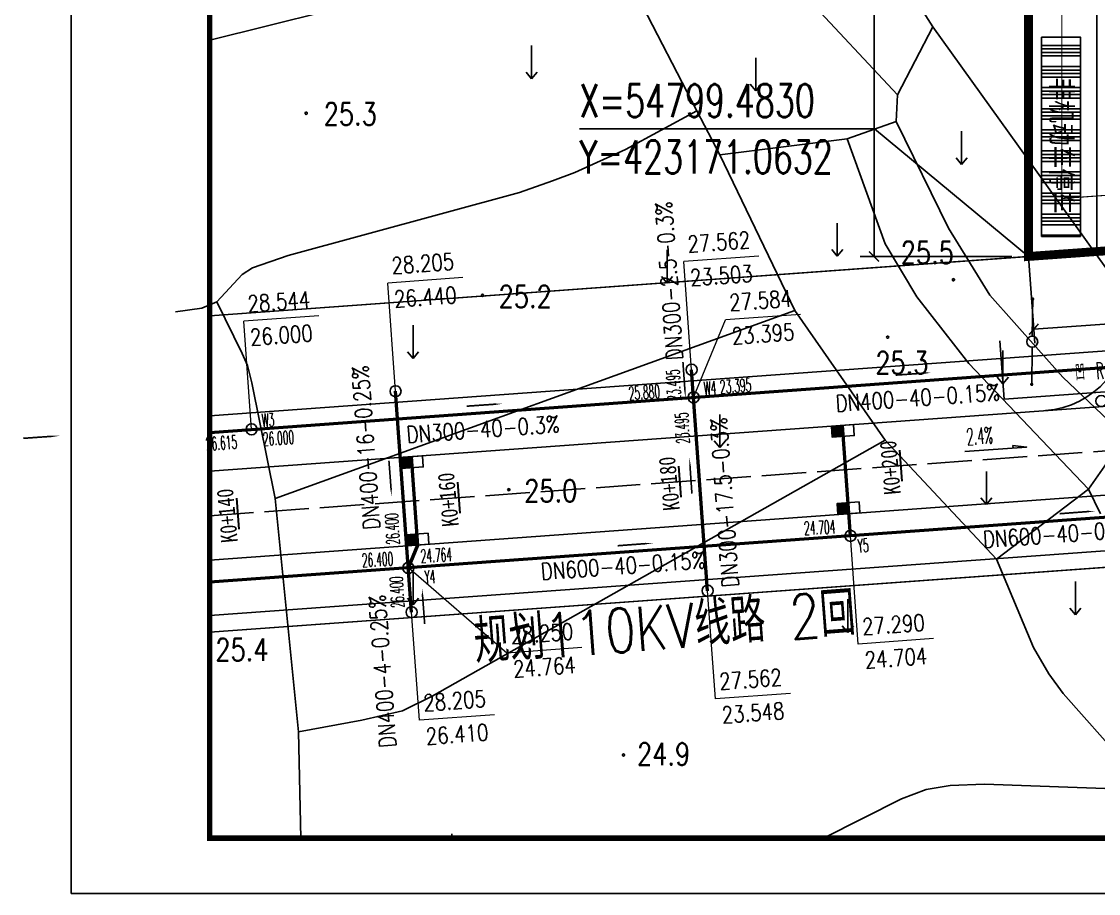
# Model space of a CAD drawing. Header units: millimetres. Extents: x 423080 to 423918, y 54742 to 55570.
# Drawn here: x 423080.2 to 423177.4, y 54742 to 54820.7 of the extents above; entities that cross this region are included whole.
import ezdxf
from ezdxf.enums import TextEntityAlignment as Align

# ---------------------------------------------------------------- set-up
doc = ezdxf.new("R2010")
doc.units = ezdxf.units.MM
doc.linetypes.add('ACAD_ISO10W100', pattern=[18, 12, -3, 0, -3])
doc.linetypes.add('X3', pattern=[5, 4, -1])
for name, color, linetype in [('0 - 填充', 251, 'Continuous'), ('0 - 建筑控制线', 40, 'Continuous'), ('0 - 规划--用地红线', 6, 'Continuous'), ('DIM_COOR', 171, 'Continuous'), ('PKNG-TSRP', 83, 'Continuous'), ('PUB_DIM', 171, 'Continuous'), ('PUB_TEXT', 7, 'Continuous'), ('TK', 4, 'Continuous'), ('地形图', 252, 'Continuous'), ('建设布局', 7, 'Continuous'), ('污水', 7, 'Continuous'), ('规划110kV线路', 255, 'Continuous'), ('道路网', 7, 'Continuous'), ('雨水', 7, 'Continuous'), ('高程设计数据', 7, 'Continuous')]:
    doc.layers.add(name, color=color, linetype=linetype)
doc.layers.add('0 - 已设计道路边线', color=140, linetype='Continuous', lineweight=50)
doc.styles.add('_TCH_DIM', font='SIMPLEX', dxfattribs={"bigfont": 'GBCBIG'})
doc.styles.add('HT', font='simhei.ttf', dxfattribs={"width": 0.8})
doc.styles.add('HZ', font='rs.shx', dxfattribs={"width": 0.8, "bigfont": 'hztxt.shx'})
doc.styles.add('ST_T3', font='', dxfattribs={"width": 0.6})
doc.styles.add('等线体', font='simhei.ttf')
doc.styles.get('ST_T3').set_extended_font_data('SimSun')
doc.linetypes.add('FENCELINE2', pattern='A,6.35,-2.54,[132,ltypeshp.shx,S=2.54,R=0,X=-2.54,Y=0],-2.54,25.4', length=36.83)
doc.dimstyles.new('_TCH_ARCH_M_M&&1', dxfattribs={"dimtxt": 1.75, "dimasz": 0.9, "dimexe": 1.25, "dimexo": 1.5, "dimgap": 0.5, "dimtad": 1, "dimzin": 0, "dimdsep": 46, "dimtxsty": 'ST_T3', "dimblk": 'ARCHTICK', "dimcen": 0.09, "dimclrt": 7, "dimazin": 2, "dimtfac": 1, "dimtix": 1, "dimtmove": 2, "dimatfit": 3, "dimfxl": 0, "dimtolj": 1, "dimtzin": 0, "dimarcsym": 0})

# ---------------------------------------------------------------- blocks, each defined once
blk = doc.blocks.new('dxing')
at = {"layer": '地形图', "color": 250, "linetype": 'Continuous'}
for p, q in [((421269.094, 54672.486, 26.29), (421278.404, 54654.426, 26.29)), ((421281.74, 54671.708, 26.29), (421296.514, 54655.896, 26.29)), ((421234.446, 54660.805, 25.93), (421253.859, 54665.664, 25.93)), ((421298.074, 54664.616, 26.29), (421299.714, 54662.016, 26.29)), ((421296.514, 54655.896, 26.2), (421299.714, 54662.016, 26.2)), ((421299.714, 54662.016, 26.29), (421316.159, 54639.077, 26.29)), ((421263.501, 54657.335), (421263.501, 54660.335)), ((421283.732, 54656.237), (421283.732, 54659.237)), ((421263.001, 54657.935), (421263.501, 54657.335)), ((421263.501, 54657.335), (421264.001, 54657.935)), ((421283.232, 54656.837), (421283.732, 54656.237)), ((421283.732, 54656.237), (421284.232, 54656.837)), ((421296.514, 54655.896, 26.29), (421296.414, 54653.466, 26.29)), ((421271.97, 54650.959, 25.31), (421278.404, 54654.426, 25.31)), ((421278.404, 54654.426, 26.29), (421280.484, 54650.466, 26.29)), ((421296.414, 54653.466, 26.11), (421291.994, 54651.896, 26.11)), ((421296.414, 54653.466, 26.29), (421301.117, 54643.85, 26.29)), ((421302.316, 54649.599), (421302.316, 54652.599)), ((421291.994, 54651.896, 26.11), (421280.484, 54650.466, 26.11)), ((421295.401, 54642.419, 24.93), (421291.994, 54651.896, 24.93)), ((421267.411, 54648.883, 25.31), (421271.97, 54650.959, 25.31)), ((421280.484, 54650.466, 26.29), (421287.264, 54636.426, 26.29)), ((421301.816, 54650.199), (421302.316, 54649.599)), ((421302.316, 54649.599), (421302.816, 54650.199)), ((421265.394, 54648.106, 25.31), (421267.411, 54648.883, 25.31)), ((421262.399, 54647.079, 25.31), (421265.394, 54648.106, 25.31)), ((421241.514, 54641.382, 25.31), (421262.399, 54647.079, 25.31)), ((421291.085, 54641.311), (421291.085, 54644.311)), ((421301.117, 54643.85, 26.29), (421304.864, 54637.806, 26.29)), ((421298.284, 54637.646, 24.93), (421295.401, 54642.419, 24.93)), ((421275.724, 54638.894), (421275.724, 54641.894)), ((421290.585, 54641.911), (421291.085, 54641.311)), ((421291.085, 54641.311), (421291.585, 54641.911)), ((421238.312, 54640.276, 25.31), (421241.514, 54641.382, 25.31)), ((421235.104, 54637.186, 25.31), (421237.374, 54639.666, 25.31)), ((421237.374, 54639.666, 25.31), (421238.312, 54640.276, 25.31)), ((421275.224, 54639.494), (421275.724, 54638.894)), ((421275.724, 54638.894), (421276.224, 54639.494)), ((421302.952, 54631.635, 24.93), (421298.284, 54637.646, 24.93)), ((421304.864, 54637.806, 26.29), (421311.434, 54630.396, 26.29)), ((421308.689, 54634.096, 24.27), (421308.727, 54637.596, 24.27)), ((421231.368, 54636.299, 25.31), (421233.745, 54636.625, 25.31)), ((421233.745, 54636.625, 25.31), (421235.104, 54637.186, 25.31)), ((421237.385, 54632.527, 25.31), (421235.104, 54637.186, 25.31)), ((421235.104, 54637.186, 25.31), (421235.104, 54637.186, 25.31)), ((421240.344, 54619.446, 25.31), (421287.264, 54636.426, 25.31)), ((421287.264, 54636.426, 26.29), (421295.424, 54624.706, 26.29)), ((421252.805, 54632.09), (421252.805, 54635.09)), ((421252.305, 54632.69), (421252.805, 54632.09)), ((421252.805, 54632.09), (421253.305, 54632.69)), ((421306.035, 54629.795), (421306.035, 54632.795)), ((421308.678, 54633.096, 24.27), (421308.634, 54629.597, 24.27)), ((421237.864, 54631.436, 25.31), (421237.385, 54632.527, 25.31)), ((421238.237, 54629.88, 25.31), (421237.864, 54631.436, 25.31)), ((421313.754, 54620.276, 24.93), (421302.952, 54631.635, 24.93)), ((421240.344, 54619.446, 25.31), (421238.237, 54629.88, 25.31)), ((421305.535, 54630.395), (421306.035, 54629.795)), ((421306.035, 54629.795), (421306.535, 54630.395)), ((421311.434, 54630.396, 26.29), (421315.576, 54626.47, 26.29)), ((421280.486, 54624.033), (421280.486, 54627.033)), ((421313.754, 54620.276, 25.3), (421317.324, 54625.406, 25.3)), ((421254.519, 54601.588, 25.49), (421295.424, 54624.706, 25.49)), ((421279.986, 54624.633), (421280.486, 54624.033)), ((421280.486, 54624.033), (421280.986, 54624.633)), ((421295.424, 54624.706, 26.29), (421305.454, 54613.966, 26.29)), ((421304.548, 54618.892), (421304.548, 54621.892)), ((421305.454, 54613.966, 25.3), (421313.754, 54620.276, 25.3)), ((421314.857, 54618.067, 24.93), (421313.754, 54620.276, 24.93)), ((421242.464, 54598.386, 25.31), (421240.344, 54619.446, 25.31)), ((421304.048, 54619.492), (421304.548, 54618.892)), ((421304.548, 54618.892), (421305.048, 54619.492)), ((421305.454, 54613.966, 26.29), (421308.8, 54606.004, 26.29)), ((421252.805, 54609.846), (421252.805, 54612.846)), ((421312.577, 54608.934), (421312.577, 54611.934)), ((421252.305, 54610.446), (421252.805, 54609.846)), ((421252.805, 54609.846), (421253.305, 54610.446)), ((421292.043, 54607.355), (421292.043, 54610.355)), ((421312.077, 54609.534), (421312.577, 54608.934)), ((421312.577, 54608.934), (421313.077, 54609.534)), ((421291.543, 54607.955), (421292.043, 54607.355)), ((421292.043, 54607.355), (421292.543, 54607.955)), ((421308.8, 54606.004, 26.29), (421310.184, 54603.606, 26.29)), ((421310.184, 54603.606, 26.29), (421311.474, 54601.852, 26.29)), ((421251.844, 54600.286, 25.49), (421254.519, 54601.588, 25.49)), ((421311.474, 54601.852, 26.29), (421319.194, 54593.126, 26.29)), ((421248.187, 54599.417, 25.49), (421251.844, 54600.286, 25.49)), ((421242.464, 54598.386, 25.49), (421248.187, 54599.417, 25.49)), ((421242.67, 54588.785, 25.31), (421242.464, 54598.386, 25.31)), ((421299.114, 54593.156, 25.09), (421296.894, 54592.334, 25.09)), ((421301.277, 54593.521, 25.09), (421299.114, 54593.156, 25.09)), ((421304.389, 54593.665, 25.09), (421301.277, 54593.521, 25.09)), ((421319.194, 54593.126, 25.09), (421304.389, 54593.665, 25.09)), ((421296.894, 54592.334, 25.09), (421289.854, 54588.785, 25.09)), ((421256.303, 54588.785), (421256.303, 54589.162))]:
    blk.add_line(p, q, dxfattribs=at)
at = {"layer": '地形图', "color": 250, "linetype": 'Continuous', "const_width": 0.15, "flags": 128}
for points in [[(421308.724, 54637.371, 1), (421308.726, 54637.521, 1)], [(421308.637, 54629.822, 1), (421308.635, 54629.672, 1)]]:
    blk.add_lwpolyline(points, format="xyb", close=True, dxfattribs=at)
at = {"layer": '地形图', "color": 250, "linetype": 'Continuous'}
for centre in [(421308.684, 54633.596, 25.97), (421314.924, 54628.236, 25.67)]:
    blk.add_circle(centre, 0.5, dxfattribs=at)
for centre, start_param, end_param in [((421243.155, 54654.219, 25.28), 5.497787, 8.63938), ((421243.155, 54654.219, 25.28), 2.356194, 5.497787), ((421301.569, 54639.189, 51.54), 5.497787, 8.63938), ((421301.569, 54639.189, 51.54), 2.356194, 5.497787), ((421259.069, 54637.78, 25.16), 5.497787, 8.63938), ((421259.069, 54637.78, 25.16), 2.356194, 5.497787), ((421295.636, 54634.006, 25.29), 5.497787, 8.63938), ((421295.636, 54634.006, 25.29), 2.356194, 5.497787), ((421261.439, 54620.235, 25.01), 5.497787, 8.63938), ((421261.439, 54620.235, 25.01), 2.356194, 5.497787), ((421271.798, 54596.283, 24.87), 5.497787, 8.63938), ((421271.798, 54596.283, 24.87), 2.356194, 5.497787)]:
    blk.add_ellipse(centre, major_axis=(0.0707, 0.0707), ratio=1, start_param=start_param, end_param=end_param, dxfattribs=at)
at = {"layer": '地形图', "color": 250, "linetype": 'Continuous', "style": 'HZ', "width": 0.8}
for s, p in [('25.3', (421247.137, 54654.152)), ('25.5', (421299.218, 54641.649, 51.99)), ('25.2', (421262.919, 54637.669)), ('25.3', (421296.922, 54631.697)), ('25.0', (421265.23, 54620.137)), ('25.4', (421237.357, 54605.795)), ('24.9', (421275.412, 54596.369))]:
    blk.add_text(s, height=2, dxfattribs=at).set_placement(p, align=Align.MIDDLE)
blk = doc.blocks.new('GeYuanFrame_05815532', base_point=(20.09, 4.53))
at = {"layer": 'TK'}
blk.add_lwpolyline([(20.09, 4.53), (20.09, 598.53), (861.09, 598.53), (861.09, 4.53)], close=True, dxfattribs=at)
at = {"layer": 'TK', "const_width": 1}
blk.add_lwpolyline([(45.09, 588.53), (851.09, 588.53), (851.09, 14.53), (45.09, 14.53)], close=True, dxfattribs=at)
blk = doc.blocks.new('_ArchTick')
at = {"color": 0, "linetype": 'ByBlock', "const_width": 0.15}
blk.add_lwpolyline([(-0.5, -0.5), (0.5, 0.5)], dxfattribs=at)
blk = doc.blocks.new('*D65')
at = {"layer": 'Defpoints', "color": 0}
for p in [(423353.443, 54813.787), (423353.998, 54806.132), (423170.985, 54800.568)]:
    blk.add_point(p, dxfattribs=at)
at = {"layer": 'PUB_DIM', "color": 0, "lineweight": -2}
for p, q in [((423353.551, 54812.291), (423354.088, 54804.885)), ((423171.539, 54792.912), (423353.998, 54806.132)), ((423171.093, 54799.072), (423171.63, 54791.666))]:
    blk.add_line(p, q, dxfattribs=at)
at = {"layer": 'PUB_DIM', "color": 0, "lineweight": -2, "xscale": 0.9, "yscale": 0.9, "zscale": 0.9}
for p, rotation in [((423353.998, 54806.132), 4.143874228569453), ((423171.539, 54792.912), 184.1438742285695)]:
    blk.add_blockref('_ArchTick', p, dxfattribs=dict(at, rotation=rotation))
at = {"layer": 'PUB_DIM', "color": 7, "insert": (423262.669, 54800.893), "char_height": 1.75, "attachment_point": 5, "rotation": 4.14387, "style": 'ST_T3'}
blk.add_mtext('\\A1;182.94', dxfattribs=at)
blk = doc.blocks.new('*D66')
at = {"layer": 'Defpoints', "color": 0}
for p in [(423157.122, 54998.746), (423171.063, 54998.746), (423171.063, 54799.483)]:
    blk.add_point(p, dxfattribs=at)
at = {"layer": 'PUB_DIM', "color": 0, "lineweight": -2}
for p, q in [((423169.563, 54998.746), (423155.872, 54998.746)), ((423157.122, 54799.483), (423157.122, 54998.746)), ((423169.563, 54799.483), (423155.872, 54799.483))]:
    blk.add_line(p, q, dxfattribs=at)
at = {"layer": 'PUB_DIM', "color": 0, "lineweight": -2, "xscale": 0.9, "yscale": 0.9, "zscale": 0.9}
for p, rotation in [((423157.122, 54998.746), 90), ((423157.122, 54799.483), 270)]:
    blk.add_blockref('_ArchTick', p, dxfattribs=dict(at, rotation=rotation))
at = {"layer": 'PUB_DIM', "color": 7, "insert": (423155.747, 54899.114), "char_height": 1.75, "attachment_point": 5, "rotation": 90, "style": 'ST_T3'}
blk.add_mtext('\\A1;199.26', dxfattribs=at)

msp = doc.modelspace()

# ---------------------------------------------------------------- hatches: boundary and pattern name
at = {"layer": '0 - 填充'}
h = msp.add_hatch(dxfattribs=at)
h.set_pattern_fill('ANSI34', color=256, scale=0.2, angle=-45, style=0)
h.set_pattern_definition([(360, (367934.9792, 475623.5127), (7e-16, 1.905), []), (360, (367935.2967, 475623.1952), (7e-16, 1.905), []), (360, (367935.6142, 475622.8777), (7e-16, 1.905), []), (360, (367935.9317, 475622.5602), (7e-16, 1.905), [])])
h.paths.add_polyline_path([(423175.749, 54819.292), (423172.25, 54819.292), (423172.25, 54801.292), (423175.75, 54801.292)])
at = {"layer": '雨水', "linetype": 'Continuous'}
for points in [[(423153.347, 54783.164), (423153.275, 54784.161), (423154.272, 54784.233), (423154.345, 54783.236)], [(423114.444, 54780.34), (423114.372, 54781.337), (423115.369, 54781.409), (423115.441, 54780.412)], [(423153.853, 54776.182), (423153.781, 54777.18), (423154.778, 54777.252), (423154.85, 54776.255)], [(423114.95, 54773.359), (423114.878, 54774.356), (423115.875, 54774.428), (423115.947, 54773.431)]]:
    msp.add_hatch(color=5, dxfattribs=at).paths.add_polyline_path(points)

# ---------------------------------------------------------------- linework, layer by layer
at = {"layer": '0 - 已设计道路边线', "color": 5, "lineweight": -2}
msp.add_line((423177.245, 54833.355), (423177.245, 54799.931), dxfattribs=at)
msp.add_arc((423172.031, 54793.542), 8, 274.14385, 4.13693, dxfattribs=at)
at = {"layer": '0 - 建筑控制线', "linetype": 'FENCELINE2', "ltscale": 0.1, "const_width": 0.2}
msp.add_lwpolyline([(423179.577, 54800.1), (423171.063, 54799.483), (423171.063, 54998.746), (423353.522, 54998.746), (423353.523, 54812.702), (423314.007, 54809.839)], dxfattribs=at)
at = {"layer": '0 - 规划--用地红线', "color": 6, "linetype": 'ACAD_ISO10W100', "ltscale": 0.5, "const_width": 0.8}
msp.add_lwpolyline([(423171.063, 54998.746), (423353.522, 54998.746), (423353.522, 54812.702), (423171.063, 54799.483)], close=True, dxfattribs=at)
at = {"layer": '0 - 规划--用地红线', "color": 1, "linetype": 'ACAD_ISO10W100', "ltscale": 0.5, "const_width": 0.1}
msp.add_lwpolyline([(423174.063, 54995.746), (423350.522, 54995.746), (423350.522, 54817.498), (423174.063, 54804.713)], close=True, dxfattribs=at)
at = {"layer": 'DIM_COOR', "color": 3}
for p, q in [((423157.15, 54811.013), (423130.53, 54811.013)), ((423171.063, 54799.483), (423157.15, 54811.013))]:
    msp.add_line(p, q, dxfattribs=at)
at = {"layer": 'PKNG-TSRP'}
msp.add_lwpolyline([(423172.25, 54819.292), (423175.749, 54819.292), (423175.75, 54801.292), (423172.25, 54801.292)], close=True, dxfattribs=at)
at = {"layer": '建设布局', "color": 1, "linetype": 'Continuous', "flags": 128}
for points in [[(423097.162, 54998.746), (423353.522, 54998.746), (423353.522, 54812.702), (423097.162, 54794.129)], [(423097.162, 54998.746), (423171.063, 54998.746), (423171.063, 54799.483), (423097.162, 54794.129)], [(423097.162, 54998.746), (423171.063, 54998.746), (423171.063, 54799.483), (423097.162, 54794.129)], [(423097.162, 54765.554), (423213.672, 54773.995), (423215.63, 54746.978)]]:
    msp.add_lwpolyline(points, dxfattribs=at)
at = {"layer": '污水', "color": 243, "linetype": 'Continuous', "lineweight": 50}
for p, q in [((423097.162, 54783.601), (423465.162, 54810.263)), ((423142.099, 54769.311), (423140.654, 54789.259))]:
    msp.add_line(p, q, dxfattribs=at)
at = {"layer": '污水', "color": 243, "linetype": 'Continuous', "lineweight": 13}
for p, q in [((423146.716, 54799.509), (423139.946, 54799.024)), ((423140.654, 54789.259), (423139.946, 54799.024)), ((423107.001, 54794.125), (423100.232, 54793.64)), ((423150.48, 54794.236), (423143.711, 54793.751)), ((423100.939, 54783.875), (423100.232, 54793.64)), ((423140.834, 54786.765), (423143.711, 54793.751)), ((423142.806, 54759.546), (423142.099, 54769.311)), ((423149.576, 54760.032), (423142.806, 54759.546))]:
    msp.add_line(p, q, dxfattribs=at)
at = {"layer": '污水', "color": 243, "linetype": 'Continuous', "flags": 128}
for points in [[(423140.105, 54786.68, 0, 0.3, 0), (423139.996, 54788.235, 0.15, 0.15, 0), (423139.876, 54789.951, 0.15, 0.15, 0)], [(423162.343, 54789, 0, 0.3, 0), (423160.788, 54788.891, 0.15, 0.15, 0), (423159.072, 54788.771, 0.15, 0.15, 0)], [(423123.621, 54786.195, 0, 0.3, 0), (423122.066, 54786.086, 0.15, 0.15, 0), (423120.35, 54785.966, 0.15, 0.15, 0)], [(423083.6, 54783.295, 0, 0.3, 0), (423082.046, 54783.186, 0.15, 0.15, 0), (423080.33, 54783.066, 0.15, 0.15, 0)], [(423140.457, 54781.353, 0, 0.3, 0), (423140.566, 54779.798, 0.15, 0.15, 0), (423140.686, 54778.082, 0.15, 0.15, 0)]]:
    msp.add_lwpolyline(points, format="xyseb", dxfattribs=at)
at = {"layer": '污水', "color": 243, "linetype": 'Continuous'}
for centre in [(423140.654, 54789.259), (423140.834, 54786.765), (423100.939, 54783.875), (423142.099, 54769.311)]:
    msp.add_circle(centre, 0.5, dxfattribs=at)
at = {"layer": '规划110kV线路', "color": 210}
msp.add_line((423348.046, 54785.235), (423097.162, 54767.058), dxfattribs=at)
at = {"layer": '道路网', "color": 1, "linetype": 'Continuous'}
msp.add_line((423384.907, 54814.976), (423097.162, 54794.129), dxfattribs=at)
at = {"layer": '道路网', "color": 5, "linetype": 'X3'}
msp.add_line((423465.162, 54802.743), (423097.162, 54776.082), dxfattribs=at)
at = {"layer": '道路网', "color": 4, "linetype": 'Continuous'}
msp.add_line((423347.685, 54790.222), (423097.162, 54772.071), dxfattribs=at)
at = {"layer": '道路网', "color": 6, "linetype": 'Continuous'}
msp.add_line((423348.046, 54785.235), (423097.162, 54767.058), dxfattribs=at)
at = {"layer": '道路网', "color": 2, "linetype": 'Continuous', "lineweight": 30}
for p, q in [((423159.428, 54781.996), (423159.63, 54779.204)), ((423139.48, 54780.551), (423139.682, 54777.759)), ((423119.532, 54779.106), (423119.735, 54776.313)), ((423099.585, 54777.661), (423099.787, 54774.868))]:
    msp.add_line(p, q, dxfattribs=at)
at = {"layer": '道路网', "color": 6, "linetype": 'Continuous', "flags": 128}
msp.add_lwpolyline([(423465.162, 54811.767), (423388.547, 54806.216), (423346.657, 54803.181), (423097.162, 54785.105)], dxfattribs=at)
at = {"layer": '道路网', "color": 4, "linetype": 'Continuous', "flags": 128}
msp.add_lwpolyline([(423465.162, 54806.754), (423388.908, 54801.229), (423347.018, 54798.194), (423097.162, 54780.092)], dxfattribs=at)
at = {"layer": '道路网', "color": 1, "linetype": 'Continuous', "flags": 128}
msp.add_lwpolyline([(423097.162, 54765.554), (423347.614, 54783.7)], dxfattribs=at)
at = {"layer": '雨水', "color": 5, "linetype": 'Continuous', "lineweight": 13}
for p, q in [((423120, 54797.572), (423113.231, 54797.087)), ((423113.938, 54787.322), (423113.231, 54797.087)), ((423155.705, 54764.496), (423154.998, 54774.261)), ((423123.979, 54763.683), (423115.096, 54771.366)), ((423116.094, 54757.61), (423115.386, 54767.375)), ((423162.475, 54764.981), (423155.705, 54764.496)), ((423130.748, 54764.169), (423123.979, 54763.683)), ((423122.863, 54758.096), (423116.094, 54757.61))]:
    msp.add_line(p, q, dxfattribs=at)
at = {"layer": '雨水', "color": 5, "linetype": 'Continuous', "lineweight": 50}
for p, q in [((423465.162, 54796.728), (423097.162, 54770.066)), ((423115.383, 54767.374), (423113.938, 54787.322)), ((423154.995, 54774.26), (423154.272, 54784.233)), ((423115.947, 54773.429), (423115.369, 54781.408)), ((423115.094, 54771.368), (423115.947, 54773.429))]:
    msp.add_line(p, q, dxfattribs=at)
at = {"layer": '雨水', "color": 5, "linetype": 'Continuous'}
for points in [[(423155.27, 54784.305), (423153.275, 54784.161), (423153.347, 54783.164), (423155.342, 54783.308)], [(423116.366, 54781.482), (423114.372, 54781.337), (423114.444, 54780.34), (423116.439, 54780.484)], [(423155.776, 54777.324), (423153.781, 54777.18), (423153.853, 54776.182), (423155.848, 54776.327)], [(423116.872, 54774.501), (423114.877, 54774.356), (423114.95, 54773.359), (423116.945, 54773.503)]]:
    msp.add_lwpolyline(points, close=True, dxfattribs=at)
at = {"layer": '雨水', "color": 5, "linetype": 'Continuous', "flags": 128}
for points in [[(423113.587, 54777.769, 0, 0.3, 0), (423113.47, 54779.323, 0.15, 0.15, 0), (423113.34, 54781.038, 0.15, 0.15, 0)], [(423177.151, 54776.508, 0, 0.3, 0), (423175.597, 54776.391, 0.15, 0.15, 0), (423173.881, 54776.261, 0.15, 0.15, 0)], [(423137.25, 54773.616, 0, 0.3, 0), (423135.696, 54773.499, 0.15, 0.15, 0), (423133.98, 54773.369, 0.15, 0.15, 0)], [(423116.32, 54769.569, 0, 0.3, 0), (423116.438, 54768.015, 0.15, 0.15, 0), (423116.567, 54766.299, 0.15, 0.15, 0)]]:
    msp.add_lwpolyline(points, format="xyseb", dxfattribs=at)
at = {"layer": '雨水', "color": 5, "linetype": 'Continuous'}
for centre in [(423113.937, 54787.319), (423154.995, 54774.26), (423115.094, 54771.368), (423115.382, 54767.372)]:
    msp.add_circle(centre, 0.5, dxfattribs=at)
at = {"layer": '高程设计数据', "color": 1, "linetype": 'Continuous'}
for q in [(423168.489, 54791.877), (423209.262, 54789.517)]:
    msp.add_line((423168.872, 54786.591), q, dxfattribs=at)
at = {"layer": '高程设计数据', "color": 4, "linetype": 'Continuous', "flags": 128}
msp.add_lwpolyline([(423165.329, 54781.871), (423170.887, 54782.28), (423169.657, 54782.414), (423169.673, 54782.191)], dxfattribs=at)

# ---------------------------------------------------------------- block references
at = {"color": 2, "xscale": 0.5, "yscale": 0.5, "zscale": 0.5}
msp.add_blockref('GeYuanFrame_05815532', (423084.662, 54741.978), dxfattribs=at)
at = {"color": 1}
msp.add_blockref('dxing', (1862.716, 158.193), dxfattribs=at)

# ---------------------------------------------------------------- texts
at = {"layer": 'PUB_TEXT', "style": 'HT', "width": 0.8}
msp.add_text('非机动车停车', height=1.8776, rotation=270, dxfattribs=at).set_placement((423173.123, 54815.636))
at = {"layer": 'PUB_TEXT', "style": '_TCH_DIM', "width": 0.705882}
for s, p in [('X=54799.4830', (423130.53, 54812.063)), ('Y=423171.0632', (423130.53, 54806.988))]:
    msp.add_text(s, height=2.975, dxfattribs=at).set_placement(p)
at = {"layer": '污水', "color": 243, "linetype": 'Continuous', "style": 'HZ'}
for s, height, rotation, width, p in [('DN300-2.5-0.3%', 1.5, 94.10837, 0.8, (423139.891, 54790.172)), ('27.562', 1.5, 4.18143, 0.8, (423140.348, 54799.829)), ('23.503', 1.5, 4.18143, 0.8, (423140.576, 54796.808)), ('28.544', 1.5, 4.18143, 0.8, (423100.633, 54794.445)), ('27.584', 1.5, 4.18143, 0.8, (423144.112, 54794.556)), ('26.000', 1.5, 4.18143, 0.8, (423100.861, 54791.424)), ('23.395', 1.5, 4.18143, 0.8, (423144.34, 54791.535)), ('23.495', 1.2, 93.10084, 0.5, (423139.713, 54786.505)), ('W4', 1.2, 3.94471, 0.5, (423141.794, 54786.971)), ('23.395', 1.2, 4.02755, 0.5, (423143.256, 54787.099)), ('25.880', 1.2, 4.02755, 0.5, (423135.021, 54786.516)), ('DN400-40-0.15%', 1.5, 4.10837, 0.8, (423153.713, 54785.444)), ('W3', 1.2, 3.94471, 0.5, (423101.899, 54784.081)), ('23.495', 1.2, 93.10084, 0.5, (423140.495, 54782.614)), ('DN300-40-0.3%', 1.5, 4.10837, 0.8, (423114.991, 54782.639)), ('DN300-17.5-0.3%', 1.5, 94.10837, 0.8, (423144.923, 54769.658)), ('26.615', 1.2, 4.02755, 0.5, (423096.85, 54781.947)), ('26.000', 1.2, 4.02755, 0.5, (423102.002, 54782.384)), ('27.562', 1.5, 4.18143, 0.8, (423143.208, 54760.352)), ('23.548', 1.5, 4.18143, 0.8, (423143.436, 54757.33))]:
    msp.add_text(s, height=height, rotation=rotation, dxfattribs=dict(at, width=width)).set_placement(p)
at = {"layer": '规划110kV线路', "color": 4, "linetype": 'Continuous', "style": 'HZ', "width": 0.8}
msp.add_text('规划110KV线路 2回', height=4, rotation=4.40447, dxfattribs=at).set_placement((423121.166, 54762.714, -3.14))
at = {"layer": '道路网', "color": 141, "linetype": 'Continuous', "style": '等线体', "width": 0.8}
for s, p in [('K0+200', (423159.544, 54778.043)), ('K0+180', (423139.596, 54776.598)), ('K0+160', (423119.649, 54775.153)), ('K0+140', (423099.701, 54773.707))]:
    msp.add_text(s, height=1.5, rotation=95.199, dxfattribs=at).set_placement(p)
at = {"layer": '雨水', "color": 5, "linetype": 'Continuous', "style": 'HZ'}
for s, height, rotation, width, p in [('28.205', 1.5, 4.18143, 0.8, (423113.632, 54797.892)), ('26.440', 1.5, 4.18143, 0.8, (423113.86, 54794.87)), ('DN400-16-0.25%', 1.5, 94.13312, 0.8, (423112.546, 54774.872)), ('26.400', 1.2, 93.23331, 0.5, (423114.329, 54773.505)), ('24.704', 1.2, 3.23331, 0.5, (423150.839, 54774.336)), ('DN600-40-0.15%', 1.5, 4.13312, 0.8, (423167.011, 54773.168)), ('Y5', 1.2, 3.56239, 0.5, (423155.694, 54772.758)), ('26.400', 1.2, 3.23331, 0.5, (423110.938, 54771.444)), ('24.764', 1.2, 3.23331, 0.5, (423116.236, 54771.833)), ('DN600-40-0.15%', 1.5, 4.13312, 0.8, (423127.11, 54770.276)), ('Y4', 1.2, 3.56239, 0.5, (423116.584, 54769.929)), ('26.400', 1.2, 93.23331, 0.5, (423114.75, 54767.792)), ('DN400-4-0.25%', 1.5, 94.13312, 0.8, (423114.003, 54755.184)), ('27.290', 1.5, 4.18143, 0.8, (423156.107, 54765.301)), ('28.250', 1.5, 4.18143, 0.8, (423124.381, 54764.489)), ('24.704', 1.5, 4.18143, 0.8, (423156.335, 54762.279)), ('24.764', 1.5, 4.18143, 0.8, (423124.608, 54761.467)), ('28.205', 1.5, 4.18143, 0.8, (423116.495, 54758.416)), ('26.410', 1.5, 4.18143, 0.8, (423116.723, 54755.394))]:
    msp.add_text(s, height=height, rotation=rotation, dxfattribs=dict(at, width=width)).set_placement(p)
at = {"layer": '高程设计数据', "color": 1, "linetype": 'Continuous', "style": 'HZ', "width": 0.5}
for s, rotation, p in [('凹  R=1500m,T=20.248m,L=40.496m,E=0.137m', 4.21766, (423175.34, 54788.26)), ('2.4%', 4.19382, (423165.523, 54782.453))]:
    msp.add_text(s, height=1.5, rotation=rotation, dxfattribs=at).set_placement(p)

# ---------------------------------------------------------------- dimensions: what is measured, and where the dimension line sits
at = {"layer": 'PUB_DIM'}
for p1, p2, distance, picture, middle in [((423171.063, 54799.483), (423171.063, 54998.746), 13.941, '*D66', (423155.747, 54899.114)), ((423170.985, 54800.568), (423353.443, 54813.787), -7.676, '*D65', (423262.669, 54800.893))]:
    dim = msp.add_aligned_dim(p1=p1, p2=p2, distance=distance, dimstyle='_TCH_ARCH_M_M&&1', dxfattribs=at)
    dim.commit()
    dim.dimension.update_dxf_attribs({"geometry": picture, "text_midpoint": middle})

doc.saveas('drawing.dxf')
